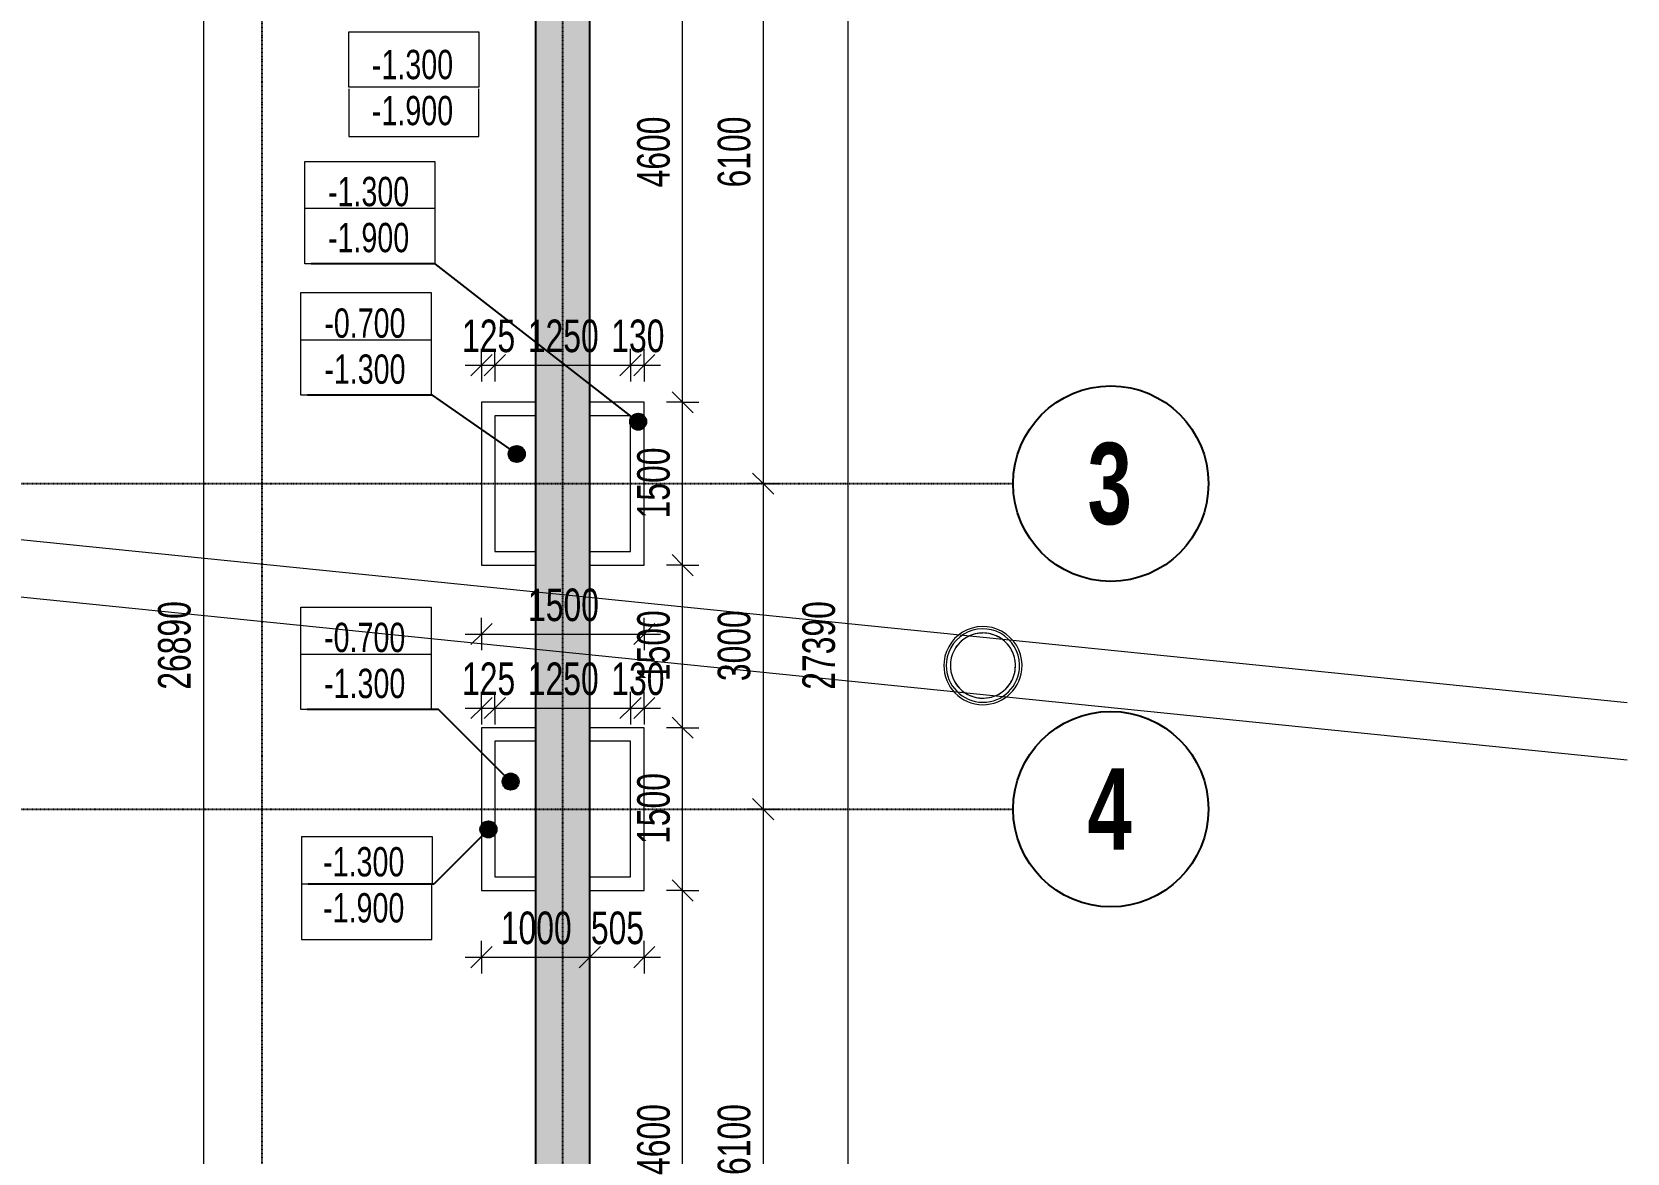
# Model space of a CAD drawing. Header units: millimetres. Extents: x 172692 to 213031, y 2598 to 159868.
# Drawn here: x 194869 to 209565, y 134728 to 145053 of the extents above; entities that cross this region are included whole.
import ezdxf

# ---------------------------------------------------------------- set-up
doc = ezdxf.new("R2010")
doc.units = ezdxf.units.MM
doc.linetypes.add('1_Čerchovaná 6_0mm', pattern=[12, 6, -3, 0, -3])
for name, color, linetype, lineweight in [('A-ANNO-DIMS', 7, 'Continuous', 9), ('A-ANNO-DIMS-150', 7, 'Continuous', 9), ('A-DETL-THIN', 7, 'Continuous', 9), ('A-WALL-1', 7, 'Continuous', 25), ('A-WALL-PATT-1', 7, 'Continuous', 9), ('G-ANNO-DIMS', 7, 'Continuous', 9), ('G-ANNO-DIMS-1', 7, 'Continuous', 25), ('Nedefinovaný_Trubky-tvarovka', 7, 'Continuous', 9), ('S-FNDN', 7, 'Continuous', 9), ('Trubky-tvarovka', 7, 'Continuous', 18), ('Trubky-tvarovka-1', 7, 'Continuous', 9)]:
    doc.layers.add(name, color=color, linetype=linetype, lineweight=lineweight)
for name, color, linetype, lineweight, true_color in [('A-DETL-2', 115, 'Continuous', 9, 0x61a369), ('S-GRID-1', 8, '1_Čerchovaná 6_0mm', 25, 0x808080), ('S-GRID-IDEN', 8, 'Continuous', 25, 0x808080), ('S-GRID-IDEN-1', 8, 'Continuous', 9, 0x808080)]:
    doc.layers.add(name, color=color, linetype=linetype, lineweight=lineweight, true_color=true_color)
doc.styles.add('Arial', font='arial.ttf', dxfattribs={"width": 0.7, "height": 300})
doc.styles.add('Arial_1', font='arial.ttf', dxfattribs={"width": 0.7, "height": 270})
doc.styles.add('Arial_B', font='arialbd.ttf', dxfattribs={"width": 0.7, "height": 750})
doc.dimstyles.new('Vnitřní_-_průhledné_1', dxfattribs={"dimscale": 304.8, "dimtxt": 306.07782, "dimasz": 0.639764, "dimexe": 0.492126, "dimexo": 0.0625, "dimgap": 0.098425, "dimtad": 1, "dimdec": 0, "dimrnd": 5, "dimzin": 0, "dimdsep": 46, "dimtxsty": 'Arial', "dimblk1": 'OBLIQUE', "dimblk2": 'OBLIQUE', "dimsah": 1, "dimcen": 0.09, "dimdle": 0.492126, "dimazin": 0, "dimtfac": 1, "dimtdec": 4, "dimtix": 1, "dimtmove": 0, "dimatfit": 3, "dimfxl": 0.492126, "dimfxlon": 1, "dimtvp": 1, "dimtolj": 1, "dimtzin": 0, "dimarcsym": 2})

# ---------------------------------------------------------------- blocks, each defined once
blk = doc.blocks.new('Z_PIF_UN_Tegra_Shaft_Pipe_Wavin__nested_ - Var_-776681-základy')
at = {"layer": 'Trubky-tvarovka'}
for radius, start, end in [(338, 321.0104, 141.0104), (300, 321.0104, 141.0104), (338, 141.0104, 321.0104), (300, 141.0104, 321.0104)]:
    blk.add_arc((206275, 122143), radius, start, end, dxfattribs=at)
blk = doc.blocks.new('Z_PIF_UN_Tegra_Elbow_Base_Wavin__nested_ - Var_-776420-základy')
at = {"layer": 'Trubky-tvarovka-1'}
for radius, start, end in [(360, 360, 180), (300, 96.3607, 110.067), (300, 77.7649, 92.768), (300, 145.9269, 161.0591), (300, 130.5785, 144.8877), (300, 111.8487, 126.9061), (300, 62.1108, 75.4351), (300, 43.6748, 58.6425), (300, 27.8205, 40.9323), (360, 180, 360), (300, 164.7703, 180), (300, 180, 195.2297), (300, 9.5776, 24.5278), (300, 353.4782, 6.5218), (300, 198.9409, 214.0731), (300, 319.0677, 332.1795), (300, 335.4722, 350.4224), (300, 215.1123, 229.4215), (300, 233.0939, 248.1513), (300, 249.933, 263.6393), (300, 267.232, 282.2351), (300, 284.5649, 297.8892), (300, 301.3575, 316.3252)]:
    blk.add_arc((0, 0), radius, start, end, dxfattribs=at)
blk = doc.blocks.new('Osnova - 6mm-307864-základy')
at = {"layer": 'S-GRID-IDEN'}
blk.add_circle((0, 0), 6, dxfattribs=at)
blk = doc.blocks.new('DIMBLOCK5-základy')
at = {"layer": 'A-ANNO-DIMS-150'}
for p, q in [((196451, 152990), (196451, 125800)), ((196451, 152840), (196301, 152840)), ((196451, 152840), (196601, 152840)), ((196451, 125950), (196301, 125950)), ((196451, 125950), (196601, 125950))]:
    blk.add_line(p, q, dxfattribs=at)
at = {"layer": 'A-ANNO-DIMS-150', "lineweight": 18}
for p, q in [((196451, 152840), (196353, 152938)), ((196451, 152840), (196548, 152743)), ((196451, 125950), (196353, 126048)), ((196451, 125950), (196548, 125853))]:
    blk.add_line(p, q, dxfattribs=at)
at = {"layer": 'A-ANNO-DIMS-150', "color": 0, "insert": (196031, 138995), "char_height": 300, "width": 960.61, "attachment_point": 1, "rotation": 90, "line_spacing_factor": 0.941778, "style": 'Arial'}
blk.add_mtext('26890', dxfattribs=at)
blk = doc.blocks.new('_Oblique')
at = {"color": 0, "linetype": 'ByBlock', "lineweight": -2}
blk.add_line((-0.5, -0.5), (0.5, 0.5), dxfattribs=at)
blk = doc.blocks.new('DIMBLOCK8-základy')
at = {"layer": 'A-ANNO-DIMS-150'}
for p, q in [((201606, 146990), (201456, 146990)), ((201606, 146990), (201606, 140893)), ((201606, 146990), (201756, 146990)), ((201606, 140893), (201456, 140893)), ((201606, 140893), (201756, 140893))]:
    blk.add_line(p, q, dxfattribs=at)
at = {"layer": 'A-ANNO-DIMS-150', "lineweight": 18}
for p, q in [((201606, 146990), (201509, 147088)), ((201606, 146990), (201704, 146893)), ((201606, 140893), (201509, 140990)), ((201606, 140893), (201704, 140795))]:
    blk.add_line(p, q, dxfattribs=at)
at = {"layer": 'A-ANNO-DIMS-150', "color": 0, "insert": (201187, 143621), "char_height": 300, "width": 768.49, "attachment_point": 1, "rotation": 90, "line_spacing_factor": 0.941778, "style": 'Arial'}
blk.add_mtext('6100', dxfattribs=at)
blk = doc.blocks.new('DIMBLOCK9-základy')
at = {"layer": 'A-ANNO-DIMS-150', "lineweight": 18}
for p, q in [((201606, 140893), (201509, 140990)), ((201606, 140893), (201704, 140795)), ((201606, 137895), (201509, 137993)), ((201606, 137895), (201704, 137798))]:
    blk.add_line(p, q, dxfattribs=at)
at = {"layer": 'A-ANNO-DIMS-150'}
for p, q in [((201606, 140893), (201456, 140893)), ((201606, 140893), (201606, 137895)), ((201606, 140893), (201756, 140893)), ((201606, 137895), (201456, 137895)), ((201606, 137895), (201756, 137895))]:
    blk.add_line(p, q, dxfattribs=at)
at = {"layer": 'A-ANNO-DIMS-150', "color": 0, "insert": (201187, 139074), "char_height": 300, "width": 768.49, "attachment_point": 1, "rotation": 90, "line_spacing_factor": 0.941778, "style": 'Arial'}
blk.add_mtext('3000', dxfattribs=at)
blk = doc.blocks.new('DIMBLOCK10-základy')
at = {"layer": 'A-ANNO-DIMS-150', "lineweight": 18}
for p, q in [((201606, 137895), (201509, 137993)), ((201606, 137895), (201704, 137798)), ((201606, 131798), (201509, 131895)), ((201606, 131798), (201704, 131700))]:
    blk.add_line(p, q, dxfattribs=at)
at = {"layer": 'A-ANNO-DIMS-150'}
for p, q in [((201606, 137895), (201456, 137895)), ((201606, 137895), (201606, 131798)), ((201606, 137895), (201756, 137895)), ((201606, 131798), (201456, 131798)), ((201606, 131798), (201756, 131798))]:
    blk.add_line(p, q, dxfattribs=at)
at = {"layer": 'A-ANNO-DIMS-150', "color": 0, "insert": (201187, 134526), "char_height": 300, "width": 768.49, "attachment_point": 1, "rotation": 90, "line_spacing_factor": 0.941778, "style": 'Arial'}
blk.add_mtext('6100', dxfattribs=at)
blk = doc.blocks.new('DIMBLOCK12-základy')
at = {"layer": 'A-ANNO-DIMS-150', "lineweight": 18}
for p, q in [((202387, 153090), (202289, 153188)), ((202387, 153090), (202484, 152993)), ((202387, 125700), (202289, 125798)), ((202387, 125700), (202484, 125603))]:
    blk.add_line(p, q, dxfattribs=at)
at = {"layer": 'A-ANNO-DIMS-150'}
for p, q in [((202387, 153240), (202387, 125550)), ((202387, 153090), (202237, 153090)), ((202387, 153090), (202537, 153090)), ((202387, 125700), (202237, 125700)), ((202387, 125700), (202537, 125700))]:
    blk.add_line(p, q, dxfattribs=at)
at = {"layer": 'A-ANNO-DIMS-150', "color": 0, "insert": (201967, 138995), "char_height": 300, "width": 960.61, "attachment_point": 1, "rotation": 90, "line_spacing_factor": 0.941778, "style": 'Arial'}
blk.add_mtext('27390', dxfattribs=at)
blk = doc.blocks.new('Výškové kóty - Výšková kóta - Základová-780896-základy')
at = {"layer": 'G-ANNO-DIMS'}
for p, q in [((-0.4, 0), (-0.4, 3.4)), ((-0.4, 3.4), (7.6, 3.4)), ((7.6, 3.4), (7.6, 0)), ((7.6, 0), (-0.4, 0))]:
    blk.add_line(p, q, dxfattribs=at)
blk = doc.blocks.new('DIMBLOCK22-základy')
at = {"layer": 'A-ANNO-DIMS-150'}
for p, q in [((200864, 137145), (200714, 137145)), ((200864, 132548), (200864, 137145)), ((200864, 137145), (201014, 137145)), ((200864, 132548), (200714, 132548)), ((200864, 132548), (201014, 132548))]:
    blk.add_line(p, q, dxfattribs=at)
at = {"layer": 'A-ANNO-DIMS-150', "lineweight": 18}
for p, q in [((200864, 137145), (200767, 137243)), ((200864, 137145), (200962, 137048)), ((200864, 132548), (200767, 132645)), ((200864, 132548), (200962, 132450))]:
    blk.add_line(p, q, dxfattribs=at)
at = {"layer": 'A-ANNO-DIMS-150', "color": 0, "insert": (200445, 134526), "char_height": 300, "width": 768.49, "attachment_point": 1, "rotation": 90, "line_spacing_factor": 0.941778, "style": 'Arial'}
blk.add_mtext('4600', dxfattribs=at)
blk = doc.blocks.new('DIMBLOCK23-základy')
at = {"layer": 'A-ANNO-DIMS-150', "lineweight": 18}
for p, q in [((200864, 138645), (200767, 138743)), ((200864, 138645), (200962, 138548)), ((200864, 137145), (200767, 137243)), ((200864, 137145), (200962, 137048))]:
    blk.add_line(p, q, dxfattribs=at)
at = {"layer": 'A-ANNO-DIMS-150'}
for p, q in [((200864, 138645), (200714, 138645)), ((200864, 137145), (200864, 138645)), ((200864, 138645), (201014, 138645)), ((200864, 137145), (200714, 137145)), ((200864, 137145), (201014, 137145))]:
    blk.add_line(p, q, dxfattribs=at)
at = {"layer": 'A-ANNO-DIMS-150', "color": 0, "insert": (200445, 137575), "char_height": 300, "width": 768.49, "attachment_point": 1, "rotation": 90, "line_spacing_factor": 0.941778, "style": 'Arial'}
blk.add_mtext('1500', dxfattribs=at)
blk = doc.blocks.new('DIMBLOCK24-základy')
at = {"layer": 'A-ANNO-DIMS-150', "lineweight": 18}
for p, q in [((200864, 140143), (200767, 140240)), ((200864, 140143), (200962, 140045)), ((200864, 138645), (200767, 138743)), ((200864, 138645), (200962, 138548))]:
    blk.add_line(p, q, dxfattribs=at)
at = {"layer": 'A-ANNO-DIMS-150'}
for p, q in [((200864, 140143), (200714, 140143)), ((200864, 138645), (200864, 140143)), ((200864, 140143), (201014, 140143)), ((200864, 138645), (200714, 138645)), ((200864, 138645), (201014, 138645))]:
    blk.add_line(p, q, dxfattribs=at)
at = {"layer": 'A-ANNO-DIMS-150', "color": 0, "insert": (200445, 139074), "char_height": 300, "width": 768.49, "attachment_point": 1, "rotation": 90, "line_spacing_factor": 0.941778, "style": 'Arial'}
blk.add_mtext('1500', dxfattribs=at)
blk = doc.blocks.new('DIMBLOCK25-základy')
at = {"layer": 'A-ANNO-DIMS-150', "lineweight": 18}
for p, q in [((200864, 141643), (200767, 141740)), ((200864, 141643), (200962, 141545)), ((200864, 140143), (200767, 140240)), ((200864, 140143), (200962, 140045))]:
    blk.add_line(p, q, dxfattribs=at)
at = {"layer": 'A-ANNO-DIMS-150'}
for p, q in [((200864, 141643), (200714, 141643)), ((200864, 140143), (200864, 141643)), ((200864, 141643), (201014, 141643)), ((200864, 140143), (200714, 140143)), ((200864, 140143), (201014, 140143))]:
    blk.add_line(p, q, dxfattribs=at)
at = {"layer": 'A-ANNO-DIMS-150', "color": 0, "insert": (200445, 140573), "char_height": 300, "width": 768.49, "attachment_point": 1, "rotation": 90, "line_spacing_factor": 0.941778, "style": 'Arial'}
blk.add_mtext('1500', dxfattribs=at)
blk = doc.blocks.new('DIMBLOCK26-základy')
at = {"layer": 'A-ANNO-DIMS-150'}
for p, q in [((200864, 146240), (200714, 146240)), ((200864, 141643), (200864, 146240)), ((200864, 146240), (201014, 146240)), ((200864, 141643), (200714, 141643)), ((200864, 141643), (201014, 141643))]:
    blk.add_line(p, q, dxfattribs=at)
at = {"layer": 'A-ANNO-DIMS-150', "lineweight": 18}
for p, q in [((200864, 146240), (200767, 146338)), ((200864, 146240), (200962, 146143)), ((200864, 141643), (200767, 141740)), ((200864, 141643), (200962, 141545))]:
    blk.add_line(p, q, dxfattribs=at)
at = {"layer": 'A-ANNO-DIMS-150', "color": 0, "insert": (200445, 143621), "char_height": 300, "width": 768.49, "attachment_point": 1, "rotation": 90, "line_spacing_factor": 0.941778, "style": 'Arial'}
blk.add_mtext('4600', dxfattribs=at)
blk = doc.blocks.new('DIMBLOCK52-základy')
at = {"layer": 'A-ANNO-DIMS-150'}
for p, q in [((199011, 141985), (199011, 142135)), ((199133, 141985), (199133, 142135)), ((198861, 141985), (199133, 141985)), ((199011, 141985), (199011, 141835)), ((199133, 141985), (199133, 141835))]:
    blk.add_line(p, q, dxfattribs=at)
at = {"layer": 'A-ANNO-DIMS-150', "lineweight": 18}
for p, q in [((199011, 141985), (198913, 141887)), ((199011, 141985), (199108, 142082)), ((199133, 141985), (199036, 141887)), ((199133, 141985), (199231, 142082))]:
    blk.add_line(p, q, dxfattribs=at)
at = {"layer": 'A-ANNO-DIMS-150', "color": 0, "insert": (198832, 142404), "char_height": 300, "width": 576.37, "attachment_point": 1, "line_spacing_factor": 0.941778, "style": 'Arial'}
blk.add_mtext('125', dxfattribs=at)
blk = doc.blocks.new('DIMBLOCK53-základy')
at = {"layer": 'A-ANNO-DIMS-150'}
for p, q in [((199133, 141985), (199133, 142135)), ((200383, 141985), (200383, 142135)), ((199133, 141985), (200383, 141985)), ((199133, 141985), (199133, 141835)), ((200383, 141985), (200383, 141835))]:
    blk.add_line(p, q, dxfattribs=at)
at = {"layer": 'A-ANNO-DIMS-150', "lineweight": 18}
for p, q in [((199133, 141985), (199036, 141887)), ((199133, 141985), (199231, 142082)), ((200383, 141985), (200286, 141887)), ((200383, 141985), (200481, 142082))]:
    blk.add_line(p, q, dxfattribs=at)
at = {"layer": 'A-ANNO-DIMS-150', "color": 0, "insert": (199438, 142404), "char_height": 300, "width": 768.49, "attachment_point": 1, "line_spacing_factor": 0.941778, "style": 'Arial'}
blk.add_mtext('1250', dxfattribs=at)
blk = doc.blocks.new('DIMBLOCK54-základy')
at = {"layer": 'A-ANNO-DIMS-150'}
for p, q in [((200383, 141985), (200383, 142135)), ((200511, 141985), (200511, 142135)), ((200383, 141985), (200661, 141985)), ((200383, 141985), (200383, 141835)), ((200511, 141985), (200511, 141835))]:
    blk.add_line(p, q, dxfattribs=at)
at = {"layer": 'A-ANNO-DIMS-150', "lineweight": 18}
for p, q in [((200383, 141985), (200286, 141887)), ((200383, 141985), (200481, 142082)), ((200511, 141985), (200413, 141887)), ((200511, 141985), (200608, 142082))]:
    blk.add_line(p, q, dxfattribs=at)
at = {"layer": 'A-ANNO-DIMS-150', "color": 0, "insert": (200207, 142404), "char_height": 300, "width": 576.37, "attachment_point": 1, "line_spacing_factor": 0.941778, "style": 'Arial'}
blk.add_mtext('130', dxfattribs=at)
blk = doc.blocks.new('DIMBLOCK55-základy')
at = {"layer": 'A-ANNO-DIMS-150'}
for p, q in [((199011, 139508), (199011, 139658)), ((200511, 139508), (200511, 139658)), ((198861, 139508), (200661, 139508)), ((199011, 139508), (199011, 139358)), ((200511, 139508), (200511, 139358))]:
    blk.add_line(p, q, dxfattribs=at)
at = {"layer": 'A-ANNO-DIMS-150', "lineweight": 18}
for p, q in [((199011, 139508), (198913, 139410)), ((199011, 139508), (199108, 139605)), ((200511, 139508), (200413, 139410)), ((200511, 139508), (200608, 139605))]:
    blk.add_line(p, q, dxfattribs=at)
at = {"layer": 'A-ANNO-DIMS-150', "color": 0, "insert": (199440, 139927), "char_height": 300, "width": 768.49, "attachment_point": 1, "line_spacing_factor": 0.941778, "style": 'Arial'}
blk.add_mtext('1500', dxfattribs=at)
blk = doc.blocks.new('DIMBLOCK56-základy')
at = {"layer": 'A-ANNO-DIMS-150'}
for p, q in [((199011, 138826), (199011, 138976)), ((199133, 138826), (199133, 138976)), ((198861, 138826), (199133, 138826)), ((199011, 138826), (199011, 138676)), ((199133, 138826), (199133, 138676))]:
    blk.add_line(p, q, dxfattribs=at)
at = {"layer": 'A-ANNO-DIMS-150', "lineweight": 18}
for p, q in [((199011, 138826), (199108, 138924)), ((199133, 138826), (199231, 138924)), ((199011, 138826), (198913, 138729)), ((199133, 138826), (199036, 138729))]:
    blk.add_line(p, q, dxfattribs=at)
at = {"layer": 'A-ANNO-DIMS-150', "color": 0, "insert": (198832, 139246), "char_height": 300, "width": 576.37, "attachment_point": 1, "line_spacing_factor": 0.941778, "style": 'Arial'}
blk.add_mtext('125', dxfattribs=at)
blk = doc.blocks.new('DIMBLOCK57-základy')
at = {"layer": 'A-ANNO-DIMS-150'}
for p, q in [((199133, 138826), (199133, 138976)), ((200383, 138826), (200383, 138976)), ((199133, 138826), (200383, 138826)), ((199133, 138826), (199133, 138676)), ((200383, 138826), (200383, 138676))]:
    blk.add_line(p, q, dxfattribs=at)
at = {"layer": 'A-ANNO-DIMS-150', "lineweight": 18}
for p, q in [((199133, 138826), (199231, 138924)), ((200383, 138826), (200481, 138924)), ((199133, 138826), (199036, 138729)), ((200383, 138826), (200286, 138729))]:
    blk.add_line(p, q, dxfattribs=at)
at = {"layer": 'A-ANNO-DIMS-150', "color": 0, "insert": (199438, 139246), "char_height": 300, "width": 768.49, "attachment_point": 1, "line_spacing_factor": 0.941778, "style": 'Arial'}
blk.add_mtext('1250', dxfattribs=at)
blk = doc.blocks.new('DIMBLOCK58-základy')
at = {"layer": 'A-ANNO-DIMS-150'}
for p, q in [((200383, 138826), (200383, 138976)), ((200511, 138826), (200511, 138976)), ((200383, 138826), (200661, 138826)), ((200383, 138826), (200383, 138676)), ((200511, 138826), (200511, 138676))]:
    blk.add_line(p, q, dxfattribs=at)
at = {"layer": 'A-ANNO-DIMS-150', "lineweight": 18}
for p, q in [((200383, 138826), (200481, 138924)), ((200511, 138826), (200608, 138924)), ((200383, 138826), (200286, 138729)), ((200511, 138826), (200413, 138729))]:
    blk.add_line(p, q, dxfattribs=at)
at = {"layer": 'A-ANNO-DIMS-150', "color": 0, "insert": (200207, 139246), "char_height": 300, "width": 576.37, "attachment_point": 1, "line_spacing_factor": 0.941778, "style": 'Arial'}
blk.add_mtext('130', dxfattribs=at)
blk = doc.blocks.new('DIMBLOCK59-základy')
at = {"layer": 'A-ANNO-DIMS-150'}
for p, q in [((199011, 136532), (199011, 136682)), ((200008, 136532), (200008, 136682)), ((198861, 136532), (200008, 136532)), ((199011, 136532), (199011, 136382)), ((200008, 136532), (200008, 136382))]:
    blk.add_line(p, q, dxfattribs=at)
at = {"layer": 'A-ANNO-DIMS-150', "lineweight": 18}
for p, q in [((199011, 136532), (198913, 136435)), ((199011, 136532), (199108, 136630)), ((200008, 136532), (199911, 136435)), ((200008, 136532), (200106, 136630))]:
    blk.add_line(p, q, dxfattribs=at)
at = {"layer": 'A-ANNO-DIMS-150', "color": 0, "insert": (199189, 136952), "char_height": 300, "width": 768.49, "attachment_point": 1, "line_spacing_factor": 0.941778, "style": 'Arial'}
blk.add_mtext('1000', dxfattribs=at)
blk = doc.blocks.new('DIMBLOCK60-základy')
at = {"layer": 'A-ANNO-DIMS-150'}
for p, q in [((200008, 136532), (200008, 136682)), ((200511, 136532), (200511, 136682)), ((200008, 136532), (200661, 136532)), ((200008, 136532), (200008, 136382)), ((200511, 136532), (200511, 136382))]:
    blk.add_line(p, q, dxfattribs=at)
at = {"layer": 'A-ANNO-DIMS-150', "lineweight": 18}
for p, q in [((200008, 136532), (199911, 136435)), ((200008, 136532), (200106, 136630)), ((200511, 136532), (200413, 136435)), ((200511, 136532), (200608, 136630))]:
    blk.add_line(p, q, dxfattribs=at)
at = {"layer": 'A-ANNO-DIMS-150', "color": 0, "insert": (200019, 136952), "char_height": 300, "width": 576.37, "attachment_point": 1, "line_spacing_factor": 0.941778, "style": 'Arial'}
blk.add_mtext('505', dxfattribs=at)

msp = doc.modelspace()

# ---------------------------------------------------------------- hatches: boundary and pattern name
at = {"layer": 'A-WALL-PATT-1'}
h = msp.add_hatch(dxfattribs=at)
h.set_pattern_fill('FP_1', color=256, style=0, pattern_type=2)
h.set_pattern_definition([(315, (0, 0), (161.6446, 161.6446), []), (315, (0, 152.4), (161.6446, 161.6446), [95.25, -57.15, 9.525, -57.15, -95.25]), (315, (0, 152.4), (161.6446, 161.6446), [-219.075, 95.25, 0])])
h.paths.add_polyline_path([(200008.2, 125950.4), (200008.2, 153340.4), (199508.2, 153340.4), (199508.2, 125950.4), (199770.4, 125950.4)])
at = {"layer": 'G-ANNO-DIMS-1'}
h = msp.add_hatch(color=256, dxfattribs=at)
edge = h.paths.add_edge_path()
edge.add_arc((200454.4, 141463.5), 75, 0, 360)
h = msp.add_hatch(color=256, dxfattribs=at)
edge = h.paths.add_edge_path()
edge.add_arc((199335.7, 141166), 75, 0, 360)
h = msp.add_hatch(color=256, dxfattribs=at)
edge = h.paths.add_edge_path()
edge.add_arc((199279.5, 138148.5), 75, 0, 360)
h = msp.add_hatch(color=256, dxfattribs=at)
edge = h.paths.add_edge_path()
edge.add_arc((199074.7, 137708.6), 75, 0, 360)

# ---------------------------------------------------------------- linework, layer by layer
at = {"layer": 'A-DETL-2'}
for p, q in [((209564.7, 138875.2), (182188.4, 141651.3)), ((182946.3, 141047.9), (209564.7, 138348.7))]:
    msp.add_line(p, q, dxfattribs=at)
at = {"layer": 'A-DETL-THIN'}
for p, q in [((197787.8, 144530.3), (197787.8, 144089.5)), ((198987.8, 144089.5), (198987.8, 144530.3)), ((197787.8, 144089.5), (198987.8, 144089.5)), ((197381.9, 143419), (197381.9, 143859)), ((197381.9, 143859), (198581.9, 143859)), ((198581.9, 143859), (198581.9, 143419)), ((197347.6, 142214.5), (197347.6, 142654.5)), ((197347.6, 142654.5), (198547.6, 142654.5)), ((198547.6, 142654.5), (198547.6, 142214.5)), ((197347.6, 139314.5), (197347.6, 139754.5)), ((197347.6, 139754.5), (198547.6, 139754.5)), ((198547.6, 139754.5), (198547.6, 139314.5)), ((197355.1, 137204.5), (197355.1, 137644.5)), ((197355.1, 137644.5), (198555.1, 137644.5)), ((198555.1, 137644.5), (198555.1, 137204.5))]:
    msp.add_line(p, q, dxfattribs=at)
at = {"layer": 'A-WALL-1'}
for p, q in [((200008.2, 125450.4), (200008.2, 153340.4)), ((199508.2, 152840.4), (199508.2, 125950.4))]:
    msp.add_line(p, q, dxfattribs=at)
at = {"layer": 'G-ANNO-DIMS-1'}
for p, q in [((198585.5, 142918.6), (197442, 142918.6)), ((200454.4, 141463.5), (198585.5, 142918.6)), ((198559.4, 141706.8), (197408, 141706.8)), ((199335.7, 141166), (198559.4, 141706.8)), ((198615.8, 138812.2), (197406, 138812.2)), ((199279.5, 138148.5), (198615.8, 138812.2)), ((199074.7, 137708.6), (198570.3, 137204.2)), ((198570.3, 137204.2), (197413.6, 137204.2))]:
    msp.add_line(p, q, dxfattribs=at)
for centre in [(200454.4, 141463.5), (199335.7, 141166), (199279.5, 138148.5), (199074.7, 137708.6)]:
    msp.add_circle(centre, 75, dxfattribs=at)
at = {"layer": 'S-FNDN'}
for p, q in [((199010.7, 141642.9), (199010.7, 140142.9)), ((199508.2, 141642.9), (199010.7, 141642.9)), ((200510.7, 141642.9), (200008.2, 141642.9)), ((200510.7, 140142.9), (200510.7, 141642.9)), ((199133.2, 141517.9), (199133.2, 140267.9)), ((199508.2, 141517.9), (199133.2, 141517.9)), ((200383.2, 141517.9), (200008.2, 141517.9)), ((200383.2, 140267.9), (200383.2, 141517.9)), ((199133.2, 140267.9), (199508.2, 140267.9)), ((200008.2, 140267.9), (200383.2, 140267.9)), ((199010.7, 140142.9), (199508.2, 140142.9)), ((200008.2, 140142.9), (200510.7, 140142.9)), ((199010.7, 138645.4), (199010.7, 137145.4)), ((199508.2, 138645.4), (199010.7, 138645.4)), ((200510.7, 138645.4), (200008.2, 138645.4)), ((200510.7, 137145.4), (200510.7, 138645.4)), ((199133.2, 138520.4), (199133.2, 137270.4)), ((199508.2, 138520.4), (199133.2, 138520.4)), ((200383.2, 138520.4), (200008.2, 138520.4)), ((200383.2, 137270.4), (200383.2, 138520.4)), ((199133.2, 137270.4), (199508.2, 137270.4)), ((200008.2, 137270.4), (200383.2, 137270.4)), ((199010.7, 137145.4), (199508.2, 137145.4)), ((200008.2, 137145.4), (200510.7, 137145.4))]:
    msp.add_line(p, q, dxfattribs=at)
at = {"layer": 'S-GRID-1'}
for p, q in [((196988.2, 158068.3), (196988.2, 120650.8)), ((199758.2, 158068.3), (199758.2, 120650.8)), ((177170.3, 140892.9), (203907.7, 140892.9)), ((177170.3, 137895.4), (203907.7, 137895.4))]:
    msp.add_line(p, q, dxfattribs=at)

# ---------------------------------------------------------------- block references
at = {"layer": 'G-ANNO-DIMS', "xscale": 149.9999999999999, "yscale": 149.9999999999999, "zscale": 149.9999999999999, "rotation": 180}
msp.add_blockref('Výškové kóty - Výšková kóta - Základová-780896-základy', (198927.5, 145053.3), dxfattribs=at)
at = {"layer": 'G-ANNO-DIMS', "xscale": 149.9999999999999, "yscale": 149.9999999999999, "zscale": 149.9999999999999}
for p in [(197442, 142918.6), (197408, 141706.8), (197406, 138812.2)]:
    msp.add_blockref('Výškové kóty - Výšková kóta - Základová-780896-základy', p, dxfattribs=at)
at = {"layer": 'G-ANNO-DIMS', "extrusion": (0, 0, -1), "xscale": 149.9999999999999, "yscale": 149.9999999999999, "zscale": 149.9999999999999, "rotation": 180}
msp.add_blockref('Výškové kóty - Výšková kóta - Základová-780896-základy', (-197413.6, 137204.2), dxfattribs=at)
at = {"layer": 'Nedefinovaný_Trubky-tvarovka', "rotation": 353.8238308488406}
msp.add_blockref('Z_PIF_UN_Tegra_Elbow_Base_Wavin__nested_ - Var_-776420-základy', (203630.4, 139217.3), dxfattribs=at)
at = {"layer": 'S-GRID-IDEN', "xscale": 149.9999999999999, "yscale": 149.9999999999999, "zscale": 149.9999999999999, "rotation": 269.9999999999995}
for p in [(204807.7, 140892.9), (204807.7, 137895.4)]:
    msp.add_blockref('Osnova - 6mm-307864-základy', p, dxfattribs=at)
at = {"layer": 'Trubky-tvarovka', "rotation": 32.81347134364783}
msp.add_blockref('Z_PIF_UN_Tegra_Shaft_Pipe_Wavin__nested_ - Var_-776681-základy', (96458.7, -75217.8), dxfattribs=at)

# ---------------------------------------------------------------- texts
at = {"layer": 'G-ANNO-DIMS-1', "char_height": 270, "width": 889.168, "attachment_point": 1, "line_spacing_factor": 0.941778, "style": 'Arial_1'}
for s, insert in [('-1.300\\P-1.900', (198001.2, 144887.9)), ('-1.300\\P-1.900', (197596.5, 143718.3)), ('-0.700\\P-1.300', (197562.5, 142506.6)), ('-0.700\\P-1.300', (197560.5, 139611.9)), ('-1.300\\P-1.900', (197551.6, 137545.5))]:
    msp.add_mtext(s, dxfattribs=dict(at, insert=insert))
at = {"layer": 'S-GRID-IDEN-1', "char_height": 750, "width": 505.063, "attachment_point": 1, "style": 'Arial_B'}
for s, insert in [('\\fArial|b1|i0|c238|p34|;\\W.7;3', (204594.3, 141269.6)), ('\\fArial|b1|i0|c238|p34|;\\W.7;4', (204594.3, 138272.1))]:
    msp.add_mtext(s, dxfattribs=dict(at, insert=insert))

# ---------------------------------------------------------------- dimensions: what is measured, and where the dimension line sits
at = {"layer": 'A-ANNO-DIMS'}
for base, p1, p2, angle, override, picture, middle in [((202386.8, 125700.4), (202536.8, 153090.4), (202536.8, 125700.4), 90, {"dimpost": '<>', "dimfxl": 27390}, 'DIMBLOCK12-základy', (202203.5, 139395.4)), ((196450.7, 125950.4), (196600.7, 152840.4), (196600.7, 125950.4), 90, {"dimpost": '<>', "dimfxl": 26890}, 'DIMBLOCK5-základy', (196267.6, 139395.4)), ((201606.05803, 140892.8916405), (201756.05803, 146990.3916405), (201756.05803, 140892.8916405), 90, {"dimpost": '<>', "dimfxl": 6097.5}, 'DIMBLOCK8-základy', (201422.8861328, 143941.6416405)), ((200864.1638888, 146240.3916405), (200714.1638888, 141642.8916405), (200714.1638888, 146240.3916405), 90, {"dimpost": '<>', "dimfxl": 4597.5}, 'DIMBLOCK26-základy', (200680.9919916, 143941.6416405)), ((199133.189636, 141984.7712605), (199010.689636, 141834.7712605), (199133.189636, 141834.7712605), 0, {"dimpost": '<>', "dimfxl": 122.5}, 'DIMBLOCK52-základy', (199071.939636, 142167.9431577)), ((200864.2, 141642.9), (200714.2, 140142.9), (200714.2, 141642.9), 90, {"dimpost": '<>', "dimfxl": 1500}, 'DIMBLOCK25-základy', (200681, 140892.9)), ((201606.05803, 137895.3916405), (201756.05803, 140892.8916405), (201756.05803, 137895.3916405), 90, {"dimpost": '<>', "dimfxl": 2997.5}, 'DIMBLOCK9-základy', (201422.7838136, 139394.1416405)), ((200864.1638888, 140142.8916405), (200714.1638888, 138645.3916405), (200714.1638888, 140142.8916405), 90, {"dimpost": '<>', "dimfxl": 1497.5}, 'DIMBLOCK24-základy', (200680.9919916, 139394.1416405)), ((199133.189636, 138826.4420278), (199010.689636, 138676.4420278), (199133.189636, 138676.4420278), 0, {"dimpost": '<>', "dimfxl": 122.5}, 'DIMBLOCK56-základy', (199071.939636, 139009.613925)), ((200864.2, 138645.4), (200714.2, 137145.4), (200714.2, 138645.4), 90, {"dimpost": '<>', "dimfxl": 1500}, 'DIMBLOCK23-základy', (200681, 137895.4)), ((201606.05803, 131797.8916405), (201756.05803, 137895.3916405), (201756.05803, 131797.8916405), 90, {"dimpost": '<>', "dimfxl": 6097.5}, 'DIMBLOCK10-základy', (201422.8861328, 134846.6416405)), ((200864.1638888, 137145.3916405), (200714.1638888, 132547.8916405), (200714.1638888, 137145.3916405), 90, {"dimpost": '<>', "dimfxl": 4597.5}, 'DIMBLOCK22-základy', (200680.9919916, 134846.6416405)), ((200510.689636, 136532.3762058), (200008.189636, 136682.3762058), (200510.689636, 136682.3762058), 0, {"dimpost": '<>', "dimfxl": 502.5}, 'DIMBLOCK60-základy', (200259.439636, 136715.548103))]:
    dim = msp.add_linear_dim(base=base, p1=p1, p2=p2, angle=angle, dimstyle='Vnitřní_-_průhledné_1', override=override, dxfattribs=at)
    dim.commit()
    dim.dimension.update_dxf_attribs({"geometry": picture, "text_midpoint": middle})
for base, p1, p2, override, picture, middle in [((200383.2, 141984.8), (199133.2, 141834.8), (200383.2, 141834.8), {"dimpost": '<>', "dimfxl": 1250}, 'DIMBLOCK53-základy', (199758.2, 142167.9)), ((200510.689636, 141984.7712605), (200383.189636, 141834.7712605), (200510.689636, 141834.7712605), {"dimpost": '<>', "dimfxl": 127.5}, 'DIMBLOCK54-základy', (200446.939636, 142167.9431577)), ((200510.7, 139507.5), (199010.7, 139657.5), (200510.7, 139657.5), {"dimpost": '<>', "dimfxl": 1500}, 'DIMBLOCK55-základy', (199760.7, 139690.7)), ((200383.2, 138826.4), (199133.2, 138676.4), (200383.2, 138676.4), {"dimpost": '<>', "dimfxl": 1250}, 'DIMBLOCK57-základy', (199758.2, 139009.6)), ((200510.689636, 138826.4420278), (200383.189636, 138676.4420278), (200510.689636, 138676.4420278), {"dimpost": '<>', "dimfxl": 127.5}, 'DIMBLOCK58-základy', (200446.939636, 139009.613925)), ((200008.189636, 136532.3762058), (199010.689636, 136682.3762058), (200008.189636, 136682.3762058), {"dimpost": '<>', "dimfxl": 997.5}, 'DIMBLOCK59-základy', (199509.439636, 136715.548103))]:
    dim = msp.add_linear_dim(base=base, p1=p1, p2=p2, dimstyle='Vnitřní_-_průhledné_1', override=override, dxfattribs=at)
    dim.commit()
    dim.dimension.update_dxf_attribs({"geometry": picture, "text_midpoint": middle})

doc.saveas('drawing.dxf')
